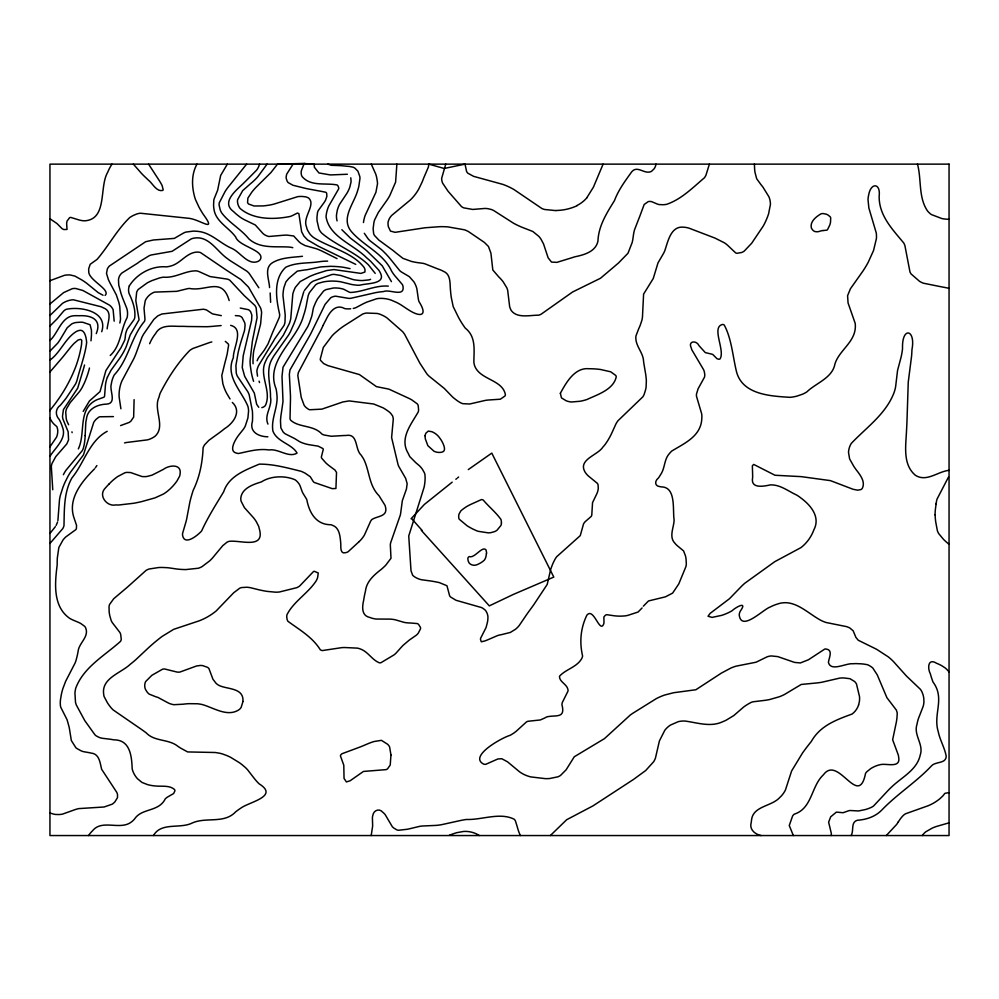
<?xml version="1.0" encoding="UTF-8"?>
<svg xmlns="http://www.w3.org/2000/svg" width="999" height="999" viewBox="0 0 999 999"><rect width="100%" height="100%" fill="white"/><g stroke="black" fill="none" stroke-linecap="round" stroke-linejoin="round"><path stroke-width="1.5" d="M134.103 399.637L133.654 417.095L130.794 421.266A14.186 14.186 0 0 1 128.921 422.527L120.579 425.586M314.285 164.448L304.258 163.449L277.51 164.136L270.941 172.552L256.568 186.751A71.366 71.366 0 0 0 252.06 191.82L247.889 198.089L247.565 202.422A4.158 4.158 0 0 0 248.551 203.996L254.033 205.981L262.837 205.931A81.019 81.019 0 0 0 266.808 205.494L269.293 205.12A54.096 54.096 0 0 0 274.138 204.058L297.802 196.628A31.568 31.568 0 0 1 302.123 196.453L305.407 196.803A11.001 11.001 0 0 1 307.03 197.29A13.224 13.224 0 0 1 308.641 198.039C316.233 204.795 302.26 217.295 306.493 226.798A14.698 14.698 0 0 0 307.592 230.282L309.628 233.654A19.393 19.393 0 0 0 314.348 238.024C330.507 247.989 352.31 252.272 364.173 267.52A30.769 30.769 0 0 1 364.997 269.518L364.935 272.015L360.914 273.414L333.978 269.568L326.648 270.554L315.959 273.926A144.555 144.555 0 0 0 310.015 276.298L300.249 281.531L295.404 287.287A31.956 31.956 0 0 0 293.993 290.384A28.834 28.834 0 0 0 292.807 294.081L290.784 318.481A38.312 38.312 0 0 1 289.385 323.464L283.329 335.227L267.62 357.242A40.709 40.709 0 0 0 265.771 360.964C258.291 375.05 272.165 391.021 265.409 405.444A5.719 5.719 0 0 1 263.748 406.88A6.281 6.281 0 0 1 261.825 407.604M396.865 164.136L395.616 182.08L389.76 195.667A67.12 67.12 0 0 1 386.875 200.337L378.346 212.437L374.662 219.83A23.589 23.589 0 0 0 373.926 222.427L373.127 228.796L373.651 233.641A9.116 9.116 0 0 0 374.413 235.377L378.821 240.06L392.994 250.449A93.094 93.094 0 0 1 395.929 252.859L402.947 258.366L411.488 261.438A78.609 78.609 0 0 0 415.609 262.3L416.558 262.462A56.906 56.906 0 0 0 419.068 262.824L422.852 263.311A16.421 16.421 0 0 1 426.735 264.548L438.286 269.106A28.297 28.297 0 0 1 440.084 269.742A30.944 30.944 0 0 1 443.456 271.328C451.261 274.4 449.725 284.103 450.537 290.771A92.645 92.645 0 0 0 451.323 297.702L453.209 306.643L458.279 316.945A72.34 72.34 0 0 0 459.765 319.668L460.339 320.654A94.48 94.48 0 0 0 465.234 328.097C476.298 336.738 473.913 350.137 473.863 362.35A20.492 20.492 0 0 0 474.637 365.734C479.682 379.92 502.572 379.408 505.407 394.692A4.296 4.296 0 0 1 504.932 396.054L500.324 399.213L489.31 399.95A38.237 38.237 0 0 0 485.264 400.412L469.68 404.008L462.874 403.683A11.301 11.301 0 0 1 461.113 403.022L459.303 402.035A48.751 48.751 0 0 1 457.142 400.624L453.783 398.039A33.904 33.904 0 0 1 451.223 395.616L444.255 388.399L428.883 376.024A26.174 26.174 0 0 1 426.785 373.738L419.792 363.037L404.682 334.403A31.693 31.693 0 0 0 402.585 331.618L386.925 317.869A34.053 34.053 0 0 0 383.154 315.622L380.107 314.285A21.591 21.591 0 0 0 377.21 313.461L366.396 313.037A19.418 19.418 0 0 0 362.712 314.023L343.943 325.949A89.835 89.835 0 0 0 339.111 329.483L334.503 333.391A40.971 40.971 0 0 0 331.718 336.276L323.314 347.44L320.254 359.165A3.759 3.759 0 0 0 320.617 360.439L323.639 363.561L327.847 365.609L359.403 374.563L376.448 386.638L386.988 388.748A19.88 19.88 0 0 1 389.248 389.285L409.578 398.676A115.722 115.722 0 0 1 411.9 399.95L417.245 403.846A5.857 5.857 0 0 1 418.194 405.519L418.606 410.077A10.052 10.052 0 0 1 418.269 411.85C411.213 424.388 399.125 438.399 408.229 453.396A33.941 33.941 0 0 0 409.902 456.768L415.709 462.599A87.45 87.45 0 0 0 417.395 464.036L419.243 465.609A19.043 19.043 0 0 1 420.591 466.983L421.066 467.532A26.873 26.873 0 0 1 422.527 469.455L424.425 472.864A9.64 9.64 0 0 1 424.95 474.812L425.124 477.772A47.652 47.652 0 0 1 424.687 483.828A43.057 43.057 0 0 1 424.076 487.287L420.204 499.737A118.819 118.819 0 0 0 418.881 503.883L408.741 535.963L411.001 570.754L412.649 575.224A11.189 11.189 0 0 0 414.235 576.598L415.459 577.372A23.014 23.014 0 0 0 416.483 577.922A20.879 20.879 0 0 0 421.516 579.745L428.796 580.731A88.274 88.274 0 0 1 432.392 581.256A117.045 117.045 0 0 1 439.41 582.629L446.965 585.751L449.575 595.616A7.168 7.168 0 0 0 450.474 596.94L456.031 600.287L481.493 607.554A18.469 18.469 0 0 1 483.191 608.516L485.002 609.927A8.079 8.079 0 0 1 486.076 611.251L486.925 612.874A13.549 13.549 0 0 1 487.687 615.247L487.799 615.834A10.952 10.952 0 0 1 487.949 617.507L487.799 619.867A53.659 53.659 0 0 1 487.5 622.002L486.088 627.497L480.594 638.324A10.752 10.752 0 0 0 480.519 639.585L481.331 641.808L484.84 640.946A51.636 51.636 0 0 0 487.212 640.034L497.839 635.464A48.776 48.776 0 0 1 502.047 634.515L510.352 632.429L515.534 629.233A27.348 27.348 0 0 0 519.193 625.549L526.71 614.485A141.009 141.009 0 0 1 528.583 611.838L532.18 606.942A127.273 127.273 0 0 0 533.841 604.62L547.202 584.44L550.374 570.729A22.927 22.927 0 0 1 550.861 568.856L552.397 564.735A92.757 92.757 0 0 1 553.696 561.8L555.219 558.891A21.841 21.841 0 0 1 556.755 556.668L580.269 535.614L583.516 523.976A10.402 10.402 0 0 1 585.214 521.653L591.121 516.495A5.182 5.182 0 0 0 591.77 515.209L592.544 502.622L596.803 493.831A17.857 17.857 0 0 0 598.276 488.424L598.089 484.977A6.681 6.681 0 0 0 597.464 483.429L588.386 476.011A22.602 22.602 0 0 1 586.5 474.05L585.789 473.139A13.599 13.599 0 0 1 584.74 471.503C578.234 459.465 597.802 455.132 602.822 447.165A35.315 35.315 0 0 0 605.481 443.981L607.554 440.909A84.328 84.328 0 0 0 608.741 438.898A74.75 74.75 0 0 0 612.387 431.768L615.933 423.963A28.646 28.646 0 0 1 617.944 420.779L642.819 396.853A15.697 15.697 0 0 0 644.105 394.48L645.404 390.484A45.779 45.779 0 0 0 646.091 387.3L646.353 380.644A146.154 146.154 0 0 0 645.766 374.725L643.806 363.149A21.366 21.366 0 0 1 643.556 361.001C643.181 352.909 636.226 346.753 635.839 338.611A12.55 12.55 0 0 1 635.988 335.839L638.723 328.708A65.434 65.434 0 0 0 640.209 325.274L641.82 320.529A24.376 24.376 0 0 0 642.457 317.133L643.606 294.081L653.271 278.471L657.966 262.974L663.324 253.746A25.512 25.512 0 0 0 664.722 250.911C667.956 241.696 670.716 225.687 683.728 227.198A25.175 25.175 0 0 1 688.823 228.084L714.984 238.087L724.5 242.882A27.572 27.572 0 0 1 728.159 245.791L735.639 252.884A5.619 5.619 0 0 0 737.125 253.284L741.72 252.472A14.61 14.61 0 0 0 744.218 251.111L751.66 243.269L763.298 225.974A69.381 69.381 0 0 0 768.593 213.836L770.429 204.433A19.156 19.156 0 0 0 769.954 200.125L769.754 199.288A22.827 22.827 0 0 0 768.918 196.791L762.886 187.025A105.782 105.782 0 0 0 760.876 184.528L756.68 178.746L755.044 172.54A44.081 44.081 0 0 1 754.657 169.618L754.382 164.136M85.165 435.576L85.814 422.29A32.33 32.33 0 0 1 86.426 419.255C87.288 408.891 97.465 404.333 106.681 404.12C117.295 403.246 109.041 390.172 111.364 383.828A22.989 22.989 0 0 1 111.963 380.806L112.55 378.871A32.33 32.33 0 0 1 114.211 374.987C128.721 359.453 130.919 337.225 144.48 321.353A7.068 7.068 0 0 0 144.967 319.156L144.018 308.179L145.205 300.899A13.412 13.412 0 0 1 146.478 298.464L147.652 296.915A17.857 17.857 0 0 1 150.587 294.205L152.21 293.169A13.312 13.312 0 0 1 154.708 292.095L176.748 291.333L187.288 288.748A11.738 11.738 0 0 1 189.573 288.461C206.418 291.72 222.128 276.361 229.171 300.562M101.723 331.705C108.429 311.126 80.07 306.144 66.121 309.353A10.552 10.552 0 0 0 63.724 311.001L59.441 316.071A72.79 72.79 0 0 1 56.868 319.106L49.95 326.024M107.13 328.858C107.78 321.553 112.987 311.126 103.047 307.704A22.727 22.727 0 0 0 101.036 306.743L73.601 299.837A15.097 15.097 0 0 0 70.979 300.012L69.118 300.412A23.389 23.389 0 0 0 62.537 303.334L49.95 315.484M96.254 333.629C102.123 319.455 91.321 315.047 79.033 315.734A90.172 90.172 0 0 0 75.05 315.696C61.576 315.684 58.404 332.842 49.95 340.509M90.996 340.821L91.421 335.764A70.23 70.23 0 0 0 91.421 330.02L90.072 324.762L82.892 322.302A32.58 32.58 0 0 0 80.619 322.178L75.887 322.527A15.385 15.385 0 0 0 71.666 323.963L67.22 327.747L60.127 339.585A31.681 31.681 0 0 1 57.48 343.394L49.95 351.136M936.2 503.284L936.063 504.308M57.892 520.679L59.478 499.887A47.677 47.677 0 0 1 60.402 495.229L62.974 487.212A97.278 97.278 0 0 1 64.91 482.505L67.87 476.548A65.622 65.622 0 0 1 70.504 472.19L83.441 454.945L93.694 422.477A14.123 14.123 0 0 1 94.93 420.679A22.527 22.527 0 0 1 96.191 419.243L98.751 417.195A4.608 4.608 0 0 1 100 416.77L113.424 416.595M119.818 323.002L119.992 322.24A27.348 27.348 0 0 0 120.517 318.868L119.78 306.668A63.861 63.861 0 0 0 118.756 302.11L116.296 294.842L112.063 286.8A90.797 90.797 0 0 1 108.329 279.458L106.506 273.389L107.318 269.056A10.077 10.077 0 0 1 109.453 265.996L145.679 241.708L153.384 239.985L174.301 238.399L183.104 233.291A14.673 14.673 0 0 1 185.777 232.105L193.194 231.119A44.705 44.705 0 0 1 198.302 231.418C211.288 232.792 220.255 243.506 231.893 248.426C240.447 252.135 248.152 265.984 258.429 261.238A10.914 10.914 0 0 0 260.302 259.553C265.397 250.274 238.724 246.491 235.689 237.025C228.783 227.397 215.272 221.453 213.886 208.641A42.12 42.12 0 0 1 213.574 205.357L213.798 200.187A10.127 10.127 0 0 1 214.31 198.439L217.632 190.21A54.733 54.733 0 0 0 218.232 187.288L220.654 175.449L227.36 164.136M304.258 163.449L301.773 169.505A8.367 8.367 0 0 0 301.273 171.328L301.198 171.915A9.366 9.366 0 0 0 301.273 174.163L301.498 175.175A5.769 5.769 0 0 0 302.148 176.598C310.701 186.763 325.499 182.705 336.95 184.927A3.034 3.034 0 0 1 337.899 185.714L338.661 187.562A4.096 4.096 0 0 1 338.649 188.923L328.833 205.919A25.075 25.075 0 0 0 327.847 208.304A35.652 35.652 0 0 0 327.06 210.801A30.569 30.569 0 0 0 326.049 216.771C329.183 236.863 353.509 244.43 366.72 257.867A113.149 113.149 0 0 1 370.766 261.413L378.858 270.267A22.39 22.39 0 0 1 380.232 272.652C386.563 284.465 366.82 283.067 360.115 285.152A21.379 21.379 0 0 1 356.98 285.202L352.597 284.653A44.555 44.555 0 0 1 348.726 283.741L340.447 281.73A58.953 58.953 0 0 0 335.04 281.156L333.616 281.094A45.592 45.592 0 0 0 330.781 281.094A48.739 48.739 0 0 0 323.077 281.968L318.107 283.366A12.275 12.275 0 0 0 315.584 284.852L309.59 292.407A23.327 23.327 0 0 0 308.167 295.741L306.556 303.871A38.661 38.661 0 0 1 306.094 306.493L305.145 310.364A90.235 90.235 0 0 1 303.484 315.771C296.915 340.821 264.61 360.776 276.111 388.936A61.588 61.588 0 0 1 276.898 394.58C278.409 406.955 270.816 418.606 272.889 431.019C277.023 442.045 291.945 443.856 297.065 453.096C288.686 458.254 278.371 448.376 269.056 449.962C258.454 448.426 248.589 451.398 238.611 453.484A10.902 10.902 0 0 1 236.276 453.071C229.258 451.386 234.078 442.157 236.438 438.424A53.022 53.022 0 0 1 238.811 434.977L243.344 429.32A21.591 21.591 0 0 0 245.317 425.974L247.902 418.007L248.576 411.064A20.554 20.554 0 0 0 247.852 406.181C241.271 390.472 224.975 376.323 233.354 357.654C232.992 348.289 244.68 328.783 230.632 325.349M89.473 368.019L89.036 369.742A83.379 83.379 0 0 1 86.563 377.535L86.026 378.971A108.741 108.741 0 0 1 84.303 383.141L82.293 387.237A40.459 40.459 0 0 1 79.57 391.496L70.217 402.597L66.621 408.554A14.423 14.423 0 0 0 65.747 412.4L66.221 418.606A18.769 18.769 0 0 0 66.983 421.241L68.644 424.75M709.39 164.136L705.981 175.1A14.373 14.373 0 0 1 704.42 177.772C692.844 187.587 681.193 199.475 666.558 204.345A28.496 28.496 0 0 1 663.086 204.72L659.44 204.595A11.451 11.451 0 0 1 657.604 204.171L651.798 201.711A7.393 7.393 0 0 0 650.361 201.461A7.767 7.767 0 0 0 648.226 201.611L644.168 204.508L640.496 214.373A121.191 121.191 0 0 1 638.885 218.581L634.615 229.57A34.116 34.116 0 0 0 633.653 233.616L632.779 239.598A46.516 46.516 0 0 1 632.167 242.545L627.996 253.222L618.369 263.112A248.376 248.376 0 0 0 614.273 266.596L600.461 278.271L572.627 291.97L541.208 314.148A13.549 13.549 0 0 1 538.723 315.172C529.92 315.11 517.307 318.594 511.276 310.577A20.842 20.842 0 0 1 510.539 309.066A19.493 19.493 0 0 1 509.652 306.643L507.704 290.522A17.033 17.033 0 0 0 506.793 287.762L503.171 281.818A41.833 41.833 0 0 0 501.498 279.77A39.948 39.948 0 0 0 498.763 276.91L492.807 269.967L490.921 253.159L488.461 246.491L484.315 242.357L468.556 231.643A30.32 30.32 0 0 0 464.547 229.82L447.827 226.873A110.702 110.702 0 0 0 440.047 226.661L425 227.772L395.117 232.33L390.459 231.094L388.349 226.661A19.505 19.505 0 0 1 388.074 224.738L388.012 223.089A8.054 8.054 0 0 1 388.211 221.578L388.973 219.418A14.723 14.723 0 0 1 391.808 215.322L410.427 199.9A47.752 47.752 0 0 0 418.731 189.098L422.127 182.055A87.238 87.238 0 0 0 423.638 178.134L428.396 167.058L428.808 164.136L444.193 168.469L465.01 164.136L466.633 171.591A7.98 7.98 0 0 0 467.857 173.202L473.588 176.348L502.984 184.428A67.158 67.158 0 0 1 514.035 189.585L541.933 208.541A24.176 24.176 0 0 0 544.63 209.49L556.006 210.627M858.591 704.982L859.365 701.66A22.053 22.053 0 0 0 859.502 696.553L856.468 683.94A12.725 12.725 0 0 0 854.62 681.518L849.974 678.696L843.581 677.921A36.863 36.863 0 0 0 839.672 678.121L821.578 682.305A93.781 93.781 0 0 1 816.27 683.004L801.248 684.452L784.515 694.467A47.265 47.265 0 0 1 779.345 696.753L769.73 699.512A60.814 60.814 0 0 1 764.759 700.361L753.034 701.785A13.237 13.237 0 0 0 750.773 702.584L747.614 704.357A63.324 63.324 0 0 0 743.656 707.03L733.865 715.509L726.323 720.104A66.296 66.296 0 0 1 722.327 721.89C710.426 727.334 697.314 722.714 685.152 721.053A23.227 23.227 0 0 0 678.234 721.678L670.441 725.074A23.551 23.551 0 0 0 664.822 730.244L659.402 740.958L655.419 758.204A21.903 21.903 0 0 1 653.671 761.713L645.666 770.554L633.366 779.532L592.969 805.881L566.645 819.742L550.349 835.551M57.542 522.102L56.119 525.449M259.59 164.136L258.516 166.983A17.033 17.033 0 0 1 256.543 170.23L246.353 180.482A190.634 190.634 0 0 0 243.281 183.516C236.214 190.334 220.667 202.372 233.591 211.626A58.441 58.441 0 0 0 236.288 214.123L239.885 216.97A38.262 38.262 0 0 0 244.443 219.743L255.319 225L262.999 233.541A12.213 12.213 0 0 0 265.11 235.052L266.895 235.901A11.214 11.214 0 0 0 268.993 236.488L281.918 235.364A64.548 64.548 0 0 1 286.863 235.102L293.669 235.964L298.888 241.633A21.341 21.341 0 0 0 301.061 243.419L305.07 245.567L316.408 248.751A71.653 71.653 0 0 1 323.301 251.748L337.05 258.616M445.766 164.136L441.67 178.259A11.726 11.726 0 0 0 441.983 181.144A13.474 13.474 0 0 0 442.619 183.117L448.089 191.271L461.501 206.606A12.512 12.512 0 0 0 463.823 207.879L472.702 209.44L484.977 208.441A23.589 23.589 0 0 1 488.324 208.766L491.421 209.528A13.399 13.399 0 0 1 493.968 210.702L513.498 223.202A84.603 84.603 0 0 0 521.903 227.223L532.829 231.493L538.723 236.263A28.884 28.884 0 0 1 540.871 238.961L543.518 243.881L548.114 257.779L551.51 262.088L556.905 262.362L572.352 257.605A43.506 43.506 0 0 1 575.112 256.743C584.253 254.832 595.691 251.711 597.951 241.146C598.476 225.949 606.73 213.087 614.472 200.599C618.381 190.047 625.249 180.819 631.755 171.766C637.037 165.484 643.344 173.252 649.475 172.053A6.706 6.706 0 0 0 651.673 171.191L654.158 168.769A11.351 11.351 0 0 0 655.993 164.136M851.061 835.551C854.22 830.868 850.399 822.277 857.279 820.279C866.37 819.642 875.299 816.732 881.817 810.027C897.177 794.005 916.195 782.155 931.38 765.996C935.289 761.288 946.19 763.96 946.203 756.231C944.704 747.764 939.984 740.222 938.261 731.78C932.716 713.898 945.429 698.738 932.991 681.992A84.903 84.903 0 0 1 931.343 677.21A89.66 89.66 0 0 1 930.344 673.813C927.372 668.156 927.871 657.704 936.662 663.311A38.986 38.986 0 0 1 941.807 665.746L944.917 667.769A21.479 21.479 0 0 1 946.665 669.255L949.05 671.852M603.096 164.136L593.406 187.188L586.663 197.989M257.118 360.764L257.492 359.852A15.959 15.959 0 0 1 258.803 357.405L262.337 352.784A64.923 64.923 0 0 0 264.51 349.825L268.032 343.918L271.578 335.065A65.946 65.946 0 0 1 273.039 331.493L279.295 317.482A12.925 12.925 0 0 0 279.67 314.435C276.149 299.138 272.964 279.083 285.764 267.245C296.566 262.075 308.554 263.524 319.98 261.626A56.381 56.381 0 0 1 327.622 261.126M129.308 285.889C136.988 273.763 151.798 265.597 166.346 266.87A29.396 29.396 0 0 0 169.705 266.296L171.403 265.846A21.753 21.753 0 0 0 175.724 263.973C182.967 259.927 188.823 251.935 197.79 252.073A11.064 11.064 0 0 1 200.537 252.585L223.751 268.369A138.786 138.786 0 0 0 228.009 271.191L240.871 279.533L248.289 286.888A19.855 19.855 0 0 1 249.95 289.635L260.589 307.967A18.944 18.944 0 0 1 261.613 312.537L260.614 323.976L253.908 350.137A45.292 45.292 0 0 0 253.334 353.996L253.047 358.191A71.229 71.229 0 0 0 253.022 362.425L253.072 363.761M107.467 377.085L111.064 370.192L119.293 358.853A75 75 0 0 0 122.353 354.158A88.586 88.586 0 0 0 123.864 351.523L125.662 347.902A35.702 35.702 0 0 0 126.836 344.855L130.182 334.99L139.061 319.78L135.814 300.599L136.663 292.22A10.652 10.652 0 0 1 138.212 289.473L147.228 282.892A71.841 71.841 0 0 1 152.048 280.569L159.59 277.922A38.012 38.012 0 0 1 163.536 277.16C175.037 278.309 184.865 270.779 196.079 270.841A12.263 12.263 0 0 1 198.639 271.428L210.04 276.561L227.522 279.146A10.465 10.465 0 0 1 229.832 280.244L244.231 295.629L254.87 305.444A11.464 11.464 0 0 1 256.169 307.879L257.093 317.62L253.783 334.128A302.073 302.073 0 0 0 252.372 341.246L250.075 360.627A53.072 53.072 0 0 0 250.312 365.709L251.311 372.427A82.255 82.255 0 0 0 252.772 378.621A73.539 73.539 0 0 0 253.571 381.318M83.204 411.401L89.435 400.986L100.037 391.596L105.906 370.542L120.979 347.764L124.675 340.272A14.398 14.398 0 0 0 125.162 337.899L125.437 335.015A14.748 14.748 0 0 1 125.737 333.379L126.336 331.406A28.534 28.534 0 0 1 127.298 329.021L133.928 319.78A9.266 9.266 0 0 0 134.74 317.769C135.739 309.365 132.617 300.986 129.071 293.506A11.776 11.776 0 0 1 129.321 285.889M196.99 164.136C191.483 173.951 191.671 185.552 194.43 196.141A36.826 36.826 0 0 0 195.604 199.837L198.926 207.005A98.564 98.564 0 0 0 203.134 214.148C215.846 231.481 203.771 222.327 193.257 219.256A41.134 41.134 0 0 0 189.56 218.381L140.497 213.237A17.258 17.258 0 0 0 136.751 213.986L133.317 215.447A41.883 41.883 0 0 0 129.82 217.482C117.233 229.47 108.779 245.604 97.427 258.991A13.774 13.774 0 0 1 95.517 260.502L90.197 264.285L88.699 268.781A13.986 13.986 0 0 0 88.749 271.154C87.75 279.907 111.401 289.673 105.095 295.417M303.796 291.671L296.179 317.744A125.449 125.449 0 0 1 293.993 323.713L290.422 331.743A48.089 48.089 0 0 1 288.336 335.377L274.038 355.644A87.088 87.088 0 0 0 271.528 359.965C265.634 371.441 270.841 384.827 270.492 397.053C272.615 406.543 263.786 414.772 267.944 424.113M323.127 325.374L321.104 329.645A80.657 80.657 0 0 1 319.18 333.279L298.464 372.34A15.934 15.934 0 0 0 297.839 375.661L301.236 397.415L304.158 405.332A15.36 15.36 0 0 0 306.206 407.629L308.404 409.228A6.356 6.356 0 0 0 309.815 409.752L321.853 409.14L342.832 401.973L349.163 400.911L373.688 404.008L383.166 407.879A77.223 77.223 0 0 1 386.488 409.977L388.686 411.538A17.795 17.795 0 0 1 389.81 412.487A20.03 20.03 0 0 1 390.784 413.449L392.694 416.046L393.306 418.931L391.608 437.537L397.977 464.285A17.258 17.258 0 0 0 398.751 466.371L405.681 478.409L407.167 483.766L406.431 489.06L402.335 500.686L400.824 512.012A85.777 85.777 0 0 1 400.349 514.972L390.709 542.619A12.163 12.163 0 0 0 390.322 544.842L390.996 558.266L385.764 565.184A80.857 80.857 0 0 1 381.543 569.143C374.238 574.812 366.483 581.306 365.447 591.196A105.944 105.944 0 0 0 364.51 595.367A86.963 86.963 0 0 0 363.686 600.174C362.162 606.643 361.226 615.734 369.842 617.457A26.036 26.036 0 0 0 372.265 618.269A25.25 25.25 0 0 0 376.198 619.043L390.109 619.118A28.484 28.484 0 0 1 392.382 619.305A33.691 33.691 0 0 1 395.429 619.83L404.22 622.402A42.882 42.882 0 0 0 406.768 622.777L408.366 622.926A27.398 27.398 0 0 0 410.402 622.989L417.332 623.576A4.908 4.908 0 0 1 418.506 624.3L420.417 627.297A4.133 4.133 0 0 1 420.517 628.796L418.244 633.216A17.582 17.582 0 0 1 416.446 635.102L411.263 638.723A36.526 36.526 0 0 0 409.066 640.272L403.259 645.192A38.911 38.911 0 0 0 401.273 647.277L395.929 653.246A23.564 23.564 0 0 1 393.981 654.919L380.906 662.737A4.495 4.495 0 0 1 379.233 662.774C371.828 659.765 367.832 651.348 359.94 648.826A12.912 12.912 0 0 0 357.255 648.126L345.017 647.539A37.625 37.625 0 0 0 341.683 647.652L322.29 650.574A6.606 6.606 0 0 1 320.304 649.775C312.475 637.137 299.563 629.845 287.962 621.328A7.667 7.667 0 0 1 287.088 619.33L286.75 617.082A10.352 10.352 0 0 1 286.95 614.76C293.681 601.336 308.229 593.269 316.308 580.644A26.336 26.336 0 0 0 317.595 577.747L318.256 573.001L314.348 571.316A2.398 2.398 0 0 0 313.511 571.528L299.575 586.113A19.918 19.918 0 0 1 296.828 587.662L279.495 591.97A29.933 29.933 0 0 1 275.562 592.182L267.12 591.383A109.715 109.715 0 0 1 255.944 589.06L250.924 587.799A30.47 30.47 0 0 0 246.728 587.237L241.521 587.574A10.39 10.39 0 0 0 239.673 588.236L233.716 592.744L216.159 610.963A60.889 60.889 0 0 1 199.288 620.791L173.714 629.32L162.038 636.463A224.787 224.787 0 0 0 157.992 639.635A184.64 184.64 0 0 0 147.602 648.601L135.664 659.802A116.558 116.558 0 0 1 130.282 664.26C120.829 673.251 100.911 678.184 103.746 694.655A8.716 8.716 0 0 0 104.121 696.578L107.405 702.759A68.407 68.407 0 0 0 109.341 705.569L110.714 707.329A29.371 29.371 0 0 0 113.174 709.939L138.324 727.26A201.748 201.748 0 0 1 146.191 732.841C154.683 741.907 168.694 738.698 178.059 746.44A89.336 89.336 0 0 1 180.682 748.151L187.637 751.935L215.16 752.497A85.514 85.514 0 0 1 218.681 753.059L220.18 753.358A28.222 28.222 0 0 1 222.44 753.958L226.149 755.294A65.922 65.922 0 0 1 230.694 757.354L239.46 762.736A94.518 94.518 0 0 1 242.208 764.809L245.392 767.532A33.504 33.504 0 0 1 247.59 769.804L254.483 778.696A64.073 64.073 0 0 0 259.016 783.753C279.683 796.478 248.963 801.947 240.821 808.141A72.777 72.777 0 0 0 235.614 811.875C224.163 824.075 206.219 816.757 192.32 822.964C180.082 829.182 161.226 821.815 153.471 835.551M78.334 448.888C85.752 433.566 77.797 410.252 95.142 400.636A18.731 18.731 0 0 1 98.751 399.101L103.846 397.227A2.91 2.91 0 0 0 104.545 396.378L105.27 387.187A31.344 31.344 0 0 1 107.455 377.085M293.406 163.624L286.626 174.276L286.139 177.123A11.464 11.464 0 0 0 286.301 178.646L287.1 181.056A6.668 6.668 0 0 0 288.261 182.655L292.919 185.252L305.569 188.386A94.905 94.905 0 0 0 308.154 188.911L317.632 190.697A29.57 29.57 0 0 0 319.23 190.946L325.761 192.258A2.498 2.498 0 0 1 326.661 193.307L326.885 196.303L325.649 199.95A21.553 21.553 0 0 1 324.525 201.923L318.331 210.489A8.791 8.791 0 0 0 317.557 212.337L316.983 217.058A40.597 40.597 0 0 0 317.083 220.929L318.968 229.033A16.471 16.471 0 0 0 320.454 231.581A16.958 16.958 0 0 0 321.616 233.042C334.752 244.256 351.461 250.524 364.785 261.588A86.064 86.064 0 0 1 368.356 264.76L375.199 273.376M63.374 474.737L63.986 473.551A36.351 36.351 0 0 1 65.959 470.292L82.305 450.586A14.935 14.935 0 0 0 83.379 448.139L84.153 444.88A85.514 85.514 0 0 0 84.578 442.207A70.767 70.767 0 0 0 85.177 435.576M304.37 290.534L310.402 283.092A21.853 21.853 0 0 1 313.286 281.094L331.818 274.563A13.474 13.474 0 0 1 334.166 274.388L340.734 275.474L352.135 279.258A24.101 24.101 0 0 0 354.633 279.895L358.903 280.419A52.398 52.398 0 0 0 362.425 280.557L368.756 279.92A15.022 15.022 0 0 0 370.604 279.32M948.501 477.035L937.074 499.025A21.329 21.329 0 0 0 936.513 501.273L935.613 507.642A52.06 52.06 0 0 0 935.076 514.86M49.95 543.456L62.812 528.546A12.6 12.6 0 0 0 63.986 525.636C64.386 509.602 63.699 492.407 71.965 477.884C84.241 462.912 89.361 440.721 107.193 431.318M898.251 821.902L897.489 823.151A23.876 23.876 0 0 1 896.565 824.525L886.288 835.551M267.083 164.136L258.004 176.498A58.217 58.217 0 0 1 250.774 183.491L242.695 190.622L237.625 199.675A8.954 8.954 0 0 0 237.5 201.923L237.762 203.584A13.124 13.124 0 0 0 240.047 208.404C253.247 219.88 274.026 219.755 290.422 216.408A35.964 35.964 0 0 0 293.519 215.022L297.427 213.049L298.863 213.599L301.623 231.768L303.971 236.176L307.605 239.922L318.219 246.154L355.756 264.385M96.878 465.571L95.367 467.757M55.357 526.66L49.95 533.441M643.356 606.168L648.513 600.948L665.346 596.865L672.614 593.119L678.771 583.953L685.913 566.608A15.347 15.347 0 0 0 686.313 563.573L686.051 559.078A38.799 38.799 0 0 0 685.476 555.844L683.566 550.911L677.122 545.566A24.638 24.638 0 0 1 675.099 543.444C669.405 537.949 672.677 529.945 673.776 523.351A36.538 36.538 0 0 0 674.113 519.905C672.539 509.989 676.186 487.862 662.225 486.925A9.291 9.291 0 0 1 659.964 486.638C654.47 486.238 654.582 480.844 658.366 478.059A46.066 46.066 0 0 0 660.489 474.812C665.172 468.331 663.91 459.328 669.555 453.396A28.409 28.409 0 0 1 671.678 451.098C684.814 443.057 701.635 436.039 701.835 417.582A16.309 16.309 0 0 0 701.635 413.661L696.478 396.228A12.038 12.038 0 0 1 696.528 393.881L698.114 388.748L704.482 377.185A9.703 9.703 0 0 0 704.757 374.338L704.332 371.815A15.747 15.747 0 0 0 703.533 369.593L691.907 349.95A21.653 21.653 0 0 1 691.208 347.827C687.774 340.896 696.49 339.972 699.063 345.741A45.467 45.467 0 0 1 700.936 347.814L705.319 352.61L711.837 354.158A4.371 4.371 0 0 1 713.011 354.682L717.007 358.716L718.855 359.278A2.985 2.985 0 0 0 720.067 358.866C725.436 350.274 710.751 326.835 722.789 324.4A6.256 6.256 0 0 1 724.263 325.037C731.693 338.948 732.742 356.506 736.575 372.015C742.781 394.78 770.766 396.128 790.134 397.327A44.206 44.206 0 0 0 796.752 396.166L802.447 394.243A29.683 29.683 0 0 0 806.855 391.883C816.158 382.917 832.342 378.072 834.914 364.073C838.91 350.637 854.52 342.632 855.319 327.572A19.843 19.843 0 0 0 855.132 323.164L848.064 302.972L847.589 295.692L850.424 288.773L862.761 271.303A101.111 101.111 0 0 0 868.168 262.375L873.526 250.562L876.41 238.586A27.647 27.647 0 0 0 876.248 232.904L868.868 208.004L868.019 199.613A27.023 27.023 0 0 1 868.668 194.942C870.903 182.193 880.818 183.017 879.157 196.141C878.833 215.497 892.432 229.295 903.795 243.057A17.62 17.62 0 0 1 904.919 245.654L909.964 271.915A12.238 12.238 0 0 0 911.125 273.988L919.505 281.293A26.536 26.536 0 0 0 923.213 283.167L942.219 286.988A83.242 83.242 0 0 1 948.263 288.187L949.05 288.399M49.95 456.368C55.245 447.602 67.195 438.474 62.413 426.973A48.339 48.339 0 0 0 60.827 422.739L60.402 421.803A31.668 31.668 0 0 0 59.178 419.418C55.132 415.097 55.332 408.828 60.365 405.244A223.376 223.376 0 0 0 63.649 401.286A238.574 238.574 0 0 0 66.146 398.164L75.612 383.903A32.193 32.193 0 0 0 76.973 380.494C80.107 367.844 85.04 355.582 86.651 342.582C86.351 338.361 84.977 328.559 78.796 330.519A20.542 20.542 0 0 0 76.548 331.381C65.197 338.186 60.689 352.322 49.95 360.127M642.082 607.941L638.074 612.037L627.622 615.434A28.109 28.109 0 0 1 624.338 615.958L621.528 616.121A50.25 50.25 0 0 1 616.708 616.021A44.406 44.406 0 0 1 613.299 615.646L606.743 614.685A5.432 5.432 0 0 0 605.382 615.247L603.871 617.007L603.97 621.59A17.245 17.245 0 0 1 603.846 623.626C600.049 634.153 594.218 608.816 587.712 614.323A4.958 4.958 0 0 0 586.788 615.347C580.506 628.471 579.408 642.245 582.592 656.031A9.89 9.89 0 0 1 581.705 658.616C576.81 667.245 565.834 669.218 559.49 676.223C559.115 681.855 566.982 684.053 567.944 689.535A4.508 4.508 0 0 1 567.994 691.108L562.362 702.409A11.963 11.963 0 0 0 561.913 704.62C565.709 718.781 556.093 714.834 547.127 716.795A22.003 22.003 0 0 0 544.73 718.006L540.334 719.954L527.872 721.29A7.967 7.967 0 0 0 526.298 722.065L516.196 731.28A36.913 36.913 0 0 1 509.89 735.414C502.335 737.487 467.957 756.355 483.828 764.21A7.992 7.992 0 0 0 485.801 764.297L497.914 758.953L501.81 758.74L507.517 761.812L519.155 771.49A26.773 26.773 0 0 0 521.366 773.014L523.101 774.013A32.742 32.742 0 0 0 530.856 776.922L545.367 778.646A49.8 49.8 0 0 0 549.625 778.533L557.979 776.797A15.747 15.747 0 0 0 560.539 775.424L566.146 769.767L574.263 756.78L604.482 738.611L630.257 715.059A42.507 42.507 0 0 1 633.478 712.849L656.318 698.613A61.364 61.364 0 0 1 664.747 695.004L673.676 692.719L695.866 689.747L721.415 673.089L730.893 668.044A48.801 48.801 0 0 1 736.013 666.171L756.106 662.2L766.97 656.892A15.897 15.897 0 0 1 771.328 655.943L777.821 656.618L794.58 662.412L800.361 662.949L808.453 659.765L824.724 649.088A4.308 4.308 0 0 1 826.223 649.05C833.366 649.999 828.858 658.029 828.421 662.412C830.893 672.152 846.078 662.849 853.084 663.761A33.142 33.142 0 0 1 855.968 663.611L861.051 663.823A92.407 92.407 0 0 1 863.773 664.085L867.032 664.622A9.64 9.64 0 0 1 868.618 665.209L870.803 666.483A22.665 22.665 0 0 1 872.789 668.006L877.247 674.862L886.9 697.677L896.39 710.139L897.239 712.924L896.99 717.619A160.377 160.377 0 0 1 896.39 721.927L892.644 739.76L898.251 754.882A16.109 16.109 0 0 1 898.625 756.917C900.986 768.568 887.149 763.311 880.818 764.547A28.771 28.771 0 0 0 874.912 766.395L873.8 766.92A32.23 32.23 0 0 0 870.741 768.606L866.633 771.915A8.991 8.991 0 0 0 865.509 773.526C858.428 808.928 838.461 754.707 823.626 774.562A48.377 48.377 0 0 0 820.604 777.846C811.176 789.685 810.838 808.965 794.217 814.185A9.353 9.353 0 0 0 792.607 815.958L789.26 825.524L793.356 835.551M94.555 468.856C81.743 481.555 67.158 499.188 74.213 518.444A27.348 27.348 0 0 0 74.987 520.716L76.548 525.399L76.399 528.521A4.008 4.008 0 0 1 75.762 529.67L65.759 536.962A35.14 35.14 0 0 0 63.049 539.91L58.841 547.527L57.33 557.929A93.831 93.831 0 0 0 57.193 564.835C54.895 582.917 52.547 606.368 69.68 618.356A41.159 41.159 0 0 0 73.389 620.217L78.297 622.277A32.605 32.605 0 0 1 80.782 623.513L84.59 626.261A6.231 6.231 0 0 1 85.539 627.622C89.56 636.55 79.183 642.744 78.159 650.911A46.241 46.241 0 0 1 77.822 652.909L77.522 654.345A103.309 103.309 0 0 1 77.01 656.605L76.236 659.665A34.253 34.253 0 0 1 75.05 663.099L65.672 681.243L62.9 688.536A75.849 75.849 0 0 0 61.389 694.28L60.477 699.687A33.279 33.279 0 0 0 60.277 703.421L60.39 705.306A13.212 13.212 0 0 0 60.739 707.192L67.058 719.705L69.068 726.835A122.74 122.74 0 0 1 69.955 731.967L71.341 740.546L75.924 747.814A40.272 40.272 0 0 0 77.76 749.013L81.031 750.786A15.16 15.16 0 0 0 83.554 751.673L88.461 752.534A33.954 33.954 0 0 1 90.984 753.071C99.413 753.721 100.012 762.811 101.611 769.155A4.058 4.058 0 0 0 102.223 770.167L116.733 792.282A12.775 12.775 0 0 1 117.52 794.517L117.495 797.614L115.035 801.685A16.171 16.171 0 0 1 112.2 804.183L104.108 806.992L78.884 808.591A31.968 31.968 0 0 0 75.15 809.602L62.413 814.148A26.498 26.498 0 0 1 58.929 814.535L55.657 814.46A14.286 14.286 0 0 1 53.521 814.073L49.95 812.986M411.064 518.768L424.4 504.42L452.172 482.167M246.641 164.136L227.597 187.837A92.345 92.345 0 0 0 225.15 191.421L219.28 202.772A9.915 9.915 0 0 0 219.118 205.12L220.155 209.665A22.777 22.777 0 0 0 221.553 212.712C229.058 222.839 240.896 228.971 248.826 238.836C260.227 249.126 275.774 246.091 289.685 247.09A33.616 33.616 0 0 1 292.794 247.677M49.95 446.828L56.518 437.187A15.322 15.322 0 0 0 57.655 429.433L57.018 427.023A2.947 2.947 0 0 0 56.556 426.361L55.607 425.574A18.082 18.082 0 0 1 49.962 417.969M49.95 371.99L61.451 358.641A121.416 121.416 0 0 0 63.861 355.756L70.217 347.764A66.396 66.396 0 0 1 74.201 343.306L78.047 340.047L80.444 339.373A1.736 1.736 0 0 1 81.219 339.747A2.123 2.123 0 0 1 81.543 340.085A1.461 1.461 0 0 1 81.768 340.497L81.543 344.53A118.219 118.219 0 0 1 75.949 366.133L75.424 367.507A149.975 149.975 0 0 1 57.255 400.824A95.442 95.442 0 0 1 54.296 404.857L50.487 409.74A11.051 11.051 0 0 0 49.95 410.689M109.191 483.866L112.163 480.969A55.682 55.682 0 0 1 117.695 476.548L124.912 472.764A12.275 12.275 0 0 1 126.898 472.39L130.619 472.552L141.933 476.511A21.166 21.166 0 0 0 147.003 476.473L152.023 475.149L158.978 471.653A106.468 106.468 0 0 1 163.349 469.418C169.018 464.997 181.98 463.486 180.057 474.15A8.454 8.454 0 0 1 179.62 476.186L177.135 480.744A51.274 51.274 0 0 1 169.892 489.11L167.557 491.133A36.376 36.376 0 0 1 163.187 494.155L154.945 497.902L141.471 501.66A194.318 194.318 0 0 1 133.841 503.246L118.881 504.994A37.962 37.962 0 0 1 115.909 504.907C107.343 506.943 98.814 496.528 104.246 489.31A99.151 99.151 0 0 1 109.191 483.866M49.95 303.996L63.674 292.582L72.29 288.686A13.399 13.399 0 0 1 75.637 288.474L82.855 290.472L109.453 305.132A11.114 11.114 0 0 1 113.137 309.802L114.173 321.154M359.203 541.57L348.089 551.773A8.641 8.641 0 0 1 346.578 552.422A9.003 9.003 0 0 1 345.517 552.697C340.634 554.245 340.709 548.076 340.821 544.93A74.763 74.763 0 0 0 340.397 539.685C339.822 534.228 338.561 527.385 332.617 525.374A18.831 18.831 0 0 0 330.956 524.737C316.221 524.837 309.278 512.849 306.843 499.812A23.676 23.676 0 0 0 305.806 497.864L303.009 493.356A17.707 17.707 0 0 1 301.96 491.033L300.075 485.789A13.462 13.462 0 0 0 298.701 483.404L297.565 482.005A16.621 16.621 0 0 0 295.092 479.795C284.927 475.374 270.779 475.811 261.351 481.93C253.247 484.39 241.758 488.286 240.796 498.151A11.414 11.414 0 0 0 241.134 501.273L244.43 507.654L253.409 517.632A38.799 38.799 0 0 1 256.243 521.565L258.641 526.261A12.512 12.512 0 0 1 259.128 528.171C265.809 549.85 240.235 539.797 229.083 541.346A10.939 10.939 0 0 0 227.023 542.182L222.727 545.691L212.55 557.929A58.004 58.004 0 0 1 209.703 560.851L201.91 566.733A21.179 21.179 0 0 1 198.302 568.244L185.802 569.58A89.798 89.798 0 0 1 180.619 569.368A73.639 73.639 0 0 1 176.236 568.931L170.417 568.069A55.357 55.357 0 0 0 167.108 567.682L162.437 567.469A76.448 76.448 0 0 0 158.741 567.519L149.113 569.005A18.944 18.944 0 0 0 146.129 570.354L128.446 586.213A117.183 117.183 0 0 1 124.675 589.447L113.724 598.726L109.64 604.37A9.241 9.241 0 0 0 109.041 606.555L109.141 611.638A45.305 45.305 0 0 0 109.778 615.646L111.076 620.192A17.02 17.02 0 0 0 112.263 622.589L119.917 632.517A11.426 11.426 0 0 1 120.667 634.328L121.254 639.285A6.631 6.631 0 0 1 120.592 641.283C104.82 655.556 83.441 667.17 75.687 688.336A38.312 38.312 0 0 0 74.937 693.044L75.487 702.235A22.278 22.278 0 0 0 76.374 705.107L84.815 720.691L94.868 734.69A9.765 9.765 0 0 0 96.491 736.051L99.238 737.437A16.971 16.971 0 0 0 102.36 738.286L110.027 739.198A78.684 78.684 0 0 1 113.836 739.847C130.37 739.735 131.693 756.53 132.193 768.955A22.078 22.078 0 0 0 133.541 772.764A23.452 23.452 0 0 0 137.525 778.77L142.008 782.454L147.49 784.59A49.351 49.351 0 0 0 149.95 785.189A39.023 39.023 0 0 0 155.082 785.938C161.463 786.737 169.293 784.927 174.488 789.485A2.822 2.822 0 0 1 174.912 790.858L173.639 793.531L167.682 796.965A28.447 28.447 0 0 0 165.359 798.713C158.841 812.162 141.87 807.891 134.69 818.83A20.43 20.43 0 0 1 131.856 821.615C120.579 831.031 102.348 818.743 92.62 830.681A35.215 35.215 0 0 0 90.672 832.766A27.622 27.622 0 0 0 88.574 835.551M110.24 355.482C120.991 345.617 120.492 330.02 127.035 317.794A16.796 16.796 0 0 0 127.36 316.196A17.483 17.483 0 0 0 127.36 310.914A16.908 16.908 0 0 0 126.698 308.154L122.852 298.626A127.023 127.023 0 0 1 120.979 293.344L118.744 285.052L118.481 279.757A12.388 12.388 0 0 1 118.906 277.66L119.318 276.536A8.916 8.916 0 0 1 120.055 275.162L120.941 274.001A9.278 9.278 0 0 1 122.028 272.939L137.313 263.336A65.996 65.996 0 0 1 139.922 261.438L149.088 255.781A15.859 15.859 0 0 1 151.324 254.957L172.103 251.311L191.146 238.961A12.438 12.438 0 0 1 193.794 238.174C208.779 235.302 216.758 251.161 227.273 258.529A53.259 53.259 0 0 0 230.757 261.039L246.89 271.191A18.831 18.831 0 0 1 249.275 273.539L258.828 287.787M458.591 477.035L457.679 477.784M456.768 478.521L455.856 479.245M468.281 469.592L491.783 453.109L553.796 577.085L513.299 594.455L489.323 605.869L421.328 530.369M577.01 205.494L578.758 204.533A31.206 31.206 0 0 0 586.688 198.002M449.425 835.127L455.069 833.191A52.835 52.835 0 0 1 456.83 832.666L463.561 831.468A25.699 25.699 0 0 1 470.529 831.942A25.862 25.862 0 0 1 479.37 835.539M949.05 822.826L936.488 826.448A64.873 64.873 0 0 0 932.354 828.034L925.748 831.817A18.244 18.244 0 0 0 922.264 835.551M49.95 280.707L64.46 275.312A21.628 21.628 0 0 1 70.33 275L74.95 276.099L82.093 280.12A119.068 119.068 0 0 1 86.364 282.992L98.277 292.695L103.047 295.242M353.259 308.429L354.083 308.241A12.413 12.413 0 0 0 356.306 307.455L362.562 304.121A97.29 97.29 0 0 1 366.82 302.11L376.648 298.763A23.152 23.152 0 0 1 380.02 298.376L381.094 298.364A31.219 31.219 0 0 1 391.146 300.1L396.853 302.572A60.065 60.065 0 0 1 401.648 305.307L406.044 308.241A81.968 81.968 0 0 0 408.878 310.077C421.153 317.894 427.897 315.472 418.993 301.598A18.094 18.094 0 0 1 418.394 299.388L416.87 288.823A24.051 24.051 0 0 0 415.734 285.402A25.512 25.512 0 0 0 413.948 281.893L409.365 276.673L401.598 272.09A12.575 12.575 0 0 1 399.712 270.604L391.183 260.015A99.438 99.438 0 0 0 386.351 254.408L382.979 251.011A49.001 49.001 0 0 0 380.619 248.938L370.229 240.934A24.975 24.975 0 0 1 367.944 238.574L364.31 233.291M221.129 325.562L211.776 326.423A212.874 212.874 0 0 1 206.855 326.723L187.512 326.511A159.64 159.64 0 0 0 182.155 326.336C172.989 326.685 161.014 323.676 155.582 333.554A43.282 43.282 0 0 0 149.625 343.718M302.46 256.293C292.42 257.48 281.656 257.367 272.677 262.575C263.661 267.932 269.255 279.495 269.568 287.6M388.311 286.114C375 285.115 363.062 292.07 350.249 292.457A5.657 5.657 0 0 1 348.651 291.82L343.881 289.323A24.763 24.763 0 0 0 338.599 288.149L336.101 287.974A33.454 33.454 0 0 0 333.416 288.012L326.074 289.598A12.338 12.338 0 0 0 323.501 291.159L317.62 298.738A64.823 64.823 0 0 0 315.522 302.759L313.773 306.905A21.104 21.104 0 0 0 313.124 309.228L312.287 313.873A36.975 36.975 0 0 1 311.538 316.933L309.665 322.24A88.599 88.599 0 0 1 307.779 326.586L283.029 367.207L282.005 376.411L283.004 401.523L281.343 413.087A57.667 57.667 0 0 0 280.931 415.784A63.449 63.449 0 0 0 280.494 421.091L280.844 427.822L283.079 431.893A14.61 14.61 0 0 0 285.165 433.803L294.193 438.336A30.395 30.395 0 0 1 296.079 439.46L299.325 441.483A21.466 21.466 0 0 0 301.748 442.644L304.658 443.656A40.047 40.047 0 0 0 309.865 444.83L318.169 446.153L322.914 448.563A2.01 2.01 0 0 1 323.264 449.425L321.391 456.855A2.947 2.947 0 0 0 321.603 458.104L326.049 463.136A68.531 68.531 0 0 0 328.783 465.447L335.015 470.092L336.526 472.427L335.926 488.486L332.23 488.648L314.185 482.442A4.296 4.296 0 0 1 313.099 481.306L310.252 476.71L305.307 473.301A50.712 50.712 0 0 0 301.248 471.341C287.612 467.969 273.314 463.961 259.253 464.148C245.367 470.117 228.808 475.961 223.664 491.808C215.859 504.682 207.804 517.357 201.586 531.031C197.752 535.227 184.765 546.091 182.605 535.539A11.576 11.576 0 0 1 182.592 533.366L185.802 522.427A45.966 45.966 0 0 0 186.763 518.506L189.922 501.76A147.502 147.502 0 0 1 193.219 490.247C199.812 476.698 202.46 462.412 203.122 447.664A13.536 13.536 0 0 1 204.758 444.63L208.866 440.347L216.059 435.114A132.917 132.917 0 0 0 219.418 432.692A166.808 166.808 0 0 0 224.675 428.608C233.466 423.214 241.983 411.376 232.33 402.447M949.05 470.342C937.799 471.441 926.622 482.43 915.446 475.312C902.459 464.485 905.893 445.579 906.518 430.681A488.936 488.936 0 0 0 907.03 419.742L908.253 382.13L911.587 356.069A174.538 174.538 0 0 0 911.962 349.588C915.946 329.071 901.66 326.211 902.534 348.651A69.918 69.918 0 0 1 900.923 357.792L897.552 370.442L895.641 386.576A36.713 36.713 0 0 1 893.88 393.069C885.601 414.298 866.32 427.547 851.31 443.394A18.019 18.019 0 0 0 849.625 446.853A18.944 18.944 0 0 0 848.513 452.435L849.612 458.903L853.808 466.358A94.83 94.83 0 0 0 856.218 469.805C860.102 474.862 865.609 481.593 862.362 488.261A4.083 4.083 0 0 1 860.813 489.61L857.617 490.172L853.096 489.285L830.456 480.631L801.41 476.66A102.035 102.035 0 0 0 796.84 476.411L774.987 475.249L753.721 464.435L752.359 465.734L752.609 474.138A135.514 135.514 0 0 1 752.647 477.497C750.299 489.023 763.486 486.363 770.354 484.902C780.219 484.49 788.136 491.158 796.64 495.042A36.876 36.876 0 0 1 800.748 497.877C810.689 505.157 820.703 516.995 813.848 529.895A39.498 39.498 0 0 1 805.906 543.019L804.682 544.318A36.638 36.638 0 0 1 800.748 547.727L774.799 561.65L744.892 583.179A52.123 52.123 0 0 0 741.595 586.213L729.495 598.701L710.202 613.324L708.016 616.246L712.1 617.394L721.89 615.309A61.938 61.938 0 0 0 726.635 613.498L728.134 612.824A42.782 42.782 0 0 0 732.067 610.739C735.801 607.205 748.014 600.411 740.259 611.201A10.752 10.752 0 0 0 739.21 614.76C741.058 632.342 763.323 609.203 770.167 607.042A39.261 39.261 0 0 1 776.847 604.258C794.193 597.639 807.667 613.686 821.715 620.754A37.5 37.5 0 0 0 826.161 622.514L846.303 626.573A22.028 22.028 0 0 1 847.764 627.072A23.864 23.864 0 0 1 849.762 627.946L853.183 630.806L855.893 637.387L858.278 640.259L872.901 647.464A84.765 84.765 0 0 1 876.935 649.5L888.373 656.942A55.095 55.095 0 0 1 893.518 661.625L906.518 676.098L920.354 689.273A14.56 14.56 0 0 1 922.065 692.132L922.939 694.43A22.627 22.627 0 0 1 923.8 698.576L923.925 701.635A18.856 18.856 0 0 1 923.151 706.418L918.481 718.418A42.208 42.208 0 0 0 916.982 724.35C913.336 735.114 923.913 744.317 920.254 754.957C917.07 769.979 901.91 777.097 891.72 786.887A80.082 80.082 0 0 0 887.1 791.52L873.588 805.981A16.995 16.995 0 0 1 871.041 807.504L868.406 808.578A80.395 80.395 0 0 1 865.471 809.527L858.528 810.963L850.012 810.501A9.49 9.49 0 0 0 848.401 810.851L843.119 812.724L836.363 812.112L830.693 816.82L828.633 822.177L831.33 833.428A8.342 8.342 0 0 1 831.143 835.551M949.05 792.781L948.376 792.806A36.014 36.014 0 0 0 947.452 792.856L945.154 793.293A1.848 1.848 0 0 0 944.692 793.606L943.693 794.879A16.084 16.084 0 0 1 942.694 796.091L939.872 798.738A45.742 45.742 0 0 1 928.246 805.706L905.494 813.798A15.085 15.085 0 0 0 903.084 815.634A34.565 34.565 0 0 0 898.326 821.94M235.364 315.609L239.061 315.859A6.818 6.818 0 0 1 242.058 317.495L244.718 322.739A16.871 16.871 0 0 1 245.08 325.312L244.555 330.382L240.909 342.02A156.768 156.768 0 0 0 239.81 345.866A169.955 169.955 0 0 0 238.149 352.485L235.914 365.422L236.226 372.814A16.071 16.071 0 0 0 237.337 376.173L247.752 391.645A27.198 27.198 0 0 1 249.176 394.742L252.41 411.126A84.753 84.753 0 0 1 252.447 421.316C249.001 432.267 259.078 436.713 267.857 436.788M823.014 230.569L826.772 230.157A3.034 3.034 0 0 0 827.522 229.658L829.857 224.862A42.532 42.532 0 0 0 830.506 222.327L830.706 217.944A3.784 3.784 0 0 0 830.069 216.658L827.884 214.935A14.76 14.76 0 0 0 826.161 214.148L822.926 213.536A6.319 6.319 0 0 0 820.753 213.973C816.171 216.708 809.977 221.516 811.275 227.597A7.005 7.005 0 0 0 813.086 230.394L814.135 231.181A4.421 4.421 0 0 0 814.997 231.568L817.132 231.793A11.688 11.688 0 0 0 819.592 231.318L820.491 231.044A10.44 10.44 0 0 1 823.001 230.507M949.05 219.343L946.34 219.156A51.261 51.261 0 0 1 942.119 218.644L931.443 214.585A19.006 19.006 0 0 1 927.447 210.864C918.218 197.203 921.627 179.42 917.494 164.136M221.328 315.647L212.512 313.886L206.281 309.84L203.446 309.215L161.875 313.998L157.817 315.871L153.871 319.368L143.819 333.816A33.154 33.154 0 0 0 141.92 337.312L136.413 352.447A86.826 86.826 0 0 1 133.854 358.604L121.928 380.906A35.277 35.277 0 0 0 120.205 386.026A36.676 36.676 0 0 0 119.131 396.978L120.904 408.791M240.247 308.054L248.451 309.69A6.756 6.756 0 0 1 250.637 311.75L251.848 315.072L251.623 320.267L243.207 355.794L242.245 367.545L244.668 376.336L254.32 393.069L256.656 404.283L258.753 407.28M350.062 268.631L344.543 267.495A65.335 65.335 0 0 0 339.573 266.808L335.901 266.521A110.814 110.814 0 0 0 330.444 266.333L320.904 266.895L307.38 269.668A27.035 27.035 0 0 1 305.207 269.905L297.34 271.116L289.897 277.435A21.791 21.791 0 0 1 288.636 278.634L285.889 281.918L283.966 287.45A40.772 40.772 0 0 0 283.241 291.621A36.763 36.763 0 0 0 282.979 295.729L285.227 315.06L284.977 322.227A16.471 16.471 0 0 1 284.066 325.387L275.187 338.211A20.317 20.317 0 0 0 273.614 340.859L258.591 365.534A20.492 20.492 0 0 0 257.58 368.019L257.118 369.667A14.585 14.585 0 0 0 256.855 371.153L257.53 376.161M347.377 174.251L333.516 174.813A31.456 31.456 0 0 1 329.92 174.862L318.931 172.952L314.398 167.308A23.152 23.152 0 0 1 314.31 164.448M761.163 835.551C754.919 834.327 749.013 829.345 751.248 822.364A59.066 59.066 0 0 1 751.86 818.081C754.782 805.856 772.239 806.118 779.869 797.389A22.752 22.752 0 0 0 782.205 794.954A26.573 26.573 0 0 0 785.439 789.984L791.62 770.966L802.534 752.971A241.184 241.184 0 0 1 811.313 741.47C820.191 725.624 836.35 719.792 852.097 714.035A18.357 18.357 0 0 0 858.591 704.982M225.299 341.371L228.209 343.868A3.684 3.684 0 0 1 228.609 345.192L227.173 353.971A220.23 220.23 0 0 1 225.15 361.913L221.79 375.562L222.802 383.416A47.702 47.702 0 0 0 226.561 393.131L230.032 398.976M327.872 164.136L331.281 165.297L339.235 165.584A55.757 55.757 0 0 1 342.345 165.784L347.64 166.296A56.106 56.106 0 0 0 349.238 166.421L353.109 167.195A12.063 12.063 0 0 1 354.882 168.119L357.917 171.166L359.752 176.348A11.738 11.738 0 0 1 359.965 178.396L358.853 186.251A63.224 63.224 0 0 1 357.58 190.834C353.958 203.609 340.721 218.282 351.086 231.194C363.224 245.679 383.154 253.034 391.433 270.791A34.728 34.728 0 0 0 393.581 274.113A40.435 40.435 0 0 0 396.628 277.809L402.472 284.678A15.497 15.497 0 0 1 403.072 286.788C404.445 297.415 389.273 288.923 383.628 291.546A77.822 77.822 0 0 0 375.349 292.695L350.624 298.339A16.234 16.234 0 0 1 348.326 298.326L335.639 296.179A11.189 11.189 0 0 0 332.355 296.953A10.177 10.177 0 0 0 330.669 297.827L325.087 304.383L311.089 333.079A100.287 100.287 0 0 1 308.716 337.412L289.972 369.992L289.348 374.375L290.459 395.467A119.88 119.88 0 0 1 290.384 402.834L290.022 418.743A9.94 9.94 0 0 0 290.584 420.129C298.776 427.822 313.574 424.8 321.89 434.028A14.423 14.423 0 0 0 324.063 435.002L331.331 436.263L342.57 435.601A55.045 55.045 0 0 1 346.029 435.489C358.354 433.154 354.72 449.25 361.089 455.069A89.011 89.011 0 0 1 363.624 458.978C369.655 470.854 368.718 485.439 378.971 495.666A147.34 147.34 0 0 1 380.969 498.851L384.852 505.057A3.584 3.584 0 0 1 385.277 506.118C388.599 517.045 377.322 515.684 371.765 519.617A11.301 11.301 0 0 0 370.567 521.341L364.46 534.964A29.67 29.67 0 0 1 359.203 541.57M949.05 544.293L947.751 543.219A74.276 74.276 0 0 1 943.58 539.448L938.81 533.741A15.447 15.447 0 0 1 937.324 530.519L935.738 522.027A80.794 80.794 0 0 1 935.264 517.732L935.126 514.86M341.845 229.72L350.462 238.149L364.398 248.801A80.332 80.332 0 0 1 367.17 251.174L382.217 265.771L391.433 281.656M133.354 164.136L141.446 173.351A94.818 94.818 0 0 0 144.356 176.286L146.616 178.421A72.403 72.403 0 0 1 148.189 179.97C152.647 183.217 156.206 191.895 162.65 190.459A1.586 1.586 0 0 0 163.187 189.685L162.063 185.427A58.591 58.591 0 0 0 159.353 180.694L148.576 164.136M371.291 164.136L375.699 174.001A32.468 32.468 0 0 1 376.71 177.672L377.26 180.944A50.487 50.487 0 0 1 377.522 183.729L375.911 192.32L365.209 215.322A28.784 28.784 0 0 0 364.398 217.857L363.961 219.655A43.332 43.332 0 0 0 363.449 222.552M520.329 835.551L519.13 832.679A58.754 58.754 0 0 1 518.069 829.62A55.42 55.42 0 0 1 517.207 826.61L515.397 820.853A6.968 6.968 0 0 0 514.16 819.217C499.8 812.012 481.868 820.067 466.408 819.467A96.441 96.441 0 0 0 460.527 820.504L441.496 824.699A76.311 76.311 0 0 1 436.513 825.374L422.252 826.023A26.673 26.673 0 0 0 419.468 826.398L413.037 827.934A136.026 136.026 0 0 1 407.018 829.307L398.439 830.269A7.405 7.405 0 0 1 396.878 829.882L393.893 828.121A20.917 20.917 0 0 1 392.307 826.71L385.177 814.622A18.007 18.007 0 0 0 382.667 812.15C379.295 807.966 373.526 810.464 372.839 815.321A11.801 11.801 0 0 0 372.402 817.744L372.652 825.973L371.366 834.465A22.715 22.715 0 0 1 371.104 835.551M259.078 381.156L259.528 382.567M350.799 177.81L351.086 181.756L349.825 187.088A33.491 33.491 0 0 1 346.915 193.294L339.747 204.071A26.474 26.474 0 0 0 338.499 206.681A29.258 29.258 0 0 0 337.187 210.702L336.488 214.96A19.006 19.006 0 0 0 337.075 220.904M71.94 431.843L72.128 432.667M52.76 489.747L51.324 466.521A15.859 15.859 0 0 1 51.96 463.573L55.769 456.63L66.846 443.881L68.569 439.847L68.144 431.768L62.949 419.081A22.14 22.14 0 0 1 62.475 416.308L63.449 409.565L77.685 388.199L83.641 368.394A223.639 223.639 0 0 1 84.553 364.985M270.167 292.969L270.629 302.31M111.963 164.136A48.864 48.864 0 0 0 107.667 172.34C98.976 187.013 107.792 219.443 84.54 220.829A24.913 24.913 0 0 1 80.894 220.404A23.776 23.776 0 0 1 79.221 220.017L70.779 217.42A2.947 2.947 0 0 0 69.58 217.72L67.133 220.941A9.216 9.216 0 0 0 66.658 223.963L67.033 229.433L63.899 229.558A9.765 9.765 0 0 1 61.975 228.571L57.592 224.151A11.801 11.801 0 0 0 56.668 223.326L51.848 220.055A102.16 102.16 0 0 1 49.95 218.719M124.538 442.944A36.214 36.214 0 0 1 125.986 442.557L147.377 439.872A21.029 21.029 0 0 0 151.748 438.261A22.24 22.24 0 0 0 155.22 436.101C165.946 425.924 153.034 409.715 158.941 397.352A59.515 59.515 0 0 1 160.09 393.381C167.844 378.022 177.635 362.937 189.635 350.562A22.577 22.577 0 0 1 193.007 348.439L209.765 342.482A44.893 44.893 0 0 1 211.825 341.933M323.127 325.374A102.922 102.922 0 0 1 325.961 319.817C329.408 312.375 335.602 303.434 344.742 308.591A20.455 20.455 0 0 0 347.427 308.866L348.176 308.878A27.435 27.435 0 0 0 350.674 308.778M577.11 205.694A50.999 50.999 0 0 1 555.993 210.477M422.053 530.344A200.499 28.259 47.2 0 1 411.975 518.968M390.946 755.007L390.234 765.022L387.55 768.83A6.856 6.856 0 0 1 386.089 769.63L363.449 771.44L350.137 780.768L346.391 781.942L344.043 778.383L343.793 765.222L340.422 755.881A2.41 2.41 0 0 1 340.684 755.119L340.996 754.67A5.544 5.544 0 0 1 341.983 753.733L359.34 747.277A92.17 92.17 0 0 0 362.512 746.028L368.806 743.368A64.111 64.111 0 0 1 374.101 741.508L381.443 740.346L387.624 744.28A9.466 9.466 0 0 1 389.635 747.04L390.946 755.007M560.352 393.306L561.475 397.902L566.196 400.786A22.927 22.927 0 0 0 568.793 401.573A17.582 17.582 0 0 0 571.503 401.998L580.219 401.248A57.967 57.967 0 0 0 586.825 399.563C597.439 394.58 613.461 389.71 616.246 376.885A3.934 3.934 0 0 0 615.796 375.499L610.726 371.803L600.424 369.468A92.732 92.732 0 0 0 593.98 368.868A77.735 77.735 0 0 0 589.073 368.743C574.712 367.257 566.158 382.642 560.352 393.306M242.969 701.485L241.159 707.367A12.999 12.999 0 0 1 239.373 709.477C227.797 717.619 213.911 707.816 202.322 704.57A38.412 38.412 0 0 0 197.452 703.771L188.823 703.671A77.947 77.947 0 0 0 183.054 704.208L173.801 704.695A20.504 20.504 0 0 1 168.269 702.959L158.042 697.477A18.644 18.644 0 0 0 155.881 696.803L149.213 694.13A13.399 13.399 0 0 1 147.19 692.132L145.654 689.747A9.715 9.715 0 0 1 144.718 685.464L144.892 683.803A8.604 8.604 0 0 1 145.667 681.543L151.823 675.336L162.487 669.23A8.879 8.879 0 0 1 164.673 668.993L177.06 672.065A12.787 12.787 0 0 0 179.857 672.077L196.516 665.996L200.287 665.459A17.595 17.595 0 0 1 202.785 665.646L207.58 667.357A7.13 7.13 0 0 1 208.953 668.618L212.949 679.245L216.121 683.378A15.872 15.872 0 0 0 219.256 685.551C227.909 689.522 243.918 687.687 242.969 701.485M425.124 435.814L425.137 437.137A25.499 25.499 0 0 0 425.362 438.973L427.872 445.691L433.966 451.223A12.1 12.1 0 0 0 441.983 452.147C446.491 451.273 443.881 445.204 442.557 442.569A33.367 33.367 0 0 0 440.696 439.335L438.923 436.938A17.77 17.77 0 0 0 432.067 431.78L428.321 431.068L425.936 433.154A8.779 8.779 0 0 0 425.437 434.353L425.312 434.715A5.32 5.32 0 0 0 425.124 435.814M501.436 522.952L501.336 524.013A6.469 6.469 0 0 1 500.899 525.499L497.04 530.182A10.714 10.714 0 0 1 494.78 531.555L490.909 532.642A18.956 18.956 0 0 1 488.211 532.854L478.334 531.331A22.84 22.84 0 0 1 476.311 530.631L472.277 528.746A84.166 84.166 0 0 1 467.207 525.861L459.215 519.205A4.396 4.396 0 0 1 458.853 518.194L458.741 517.532A9.603 9.603 0 0 1 458.803 515.084A7.492 7.492 0 0 1 459.053 514.048L460.776 510.951A42.42 42.42 0 0 1 463.474 508.728L465.984 506.993A46.279 46.279 0 0 1 470.741 504.408L481.493 499.55A9.69 9.69 0 0 1 483.179 499.975C488.661 506.543 495.979 512.425 500.936 519.43A13.312 13.312 0 0 1 501.336 521.253L501.436 522.952M486.488 553.246L486.188 555.194A10.939 10.914 14.5 0 1 484.478 559.964A19.356 19.331 15.3 0 1 479.87 563.324A22.153 22.115 15.3 0 1 476.086 565.009A6.806 6.781 11.6 0 1 469.355 563.249A7.867 7.855 1.8 0 1 467.882 558.466A2.073 2.06 0 0 1 469.368 556.593C474.587 558.678 482.492 545.142 486.138 550.049A8.079 8.067 -5.6 0 0 486.501 552.085A2.335 2.335 0 0 1 486.488 553.246M949.05 164.136L49.95 164.136L49.95 835.551L949.05 835.551L949.05 164.136"/></g></svg>
